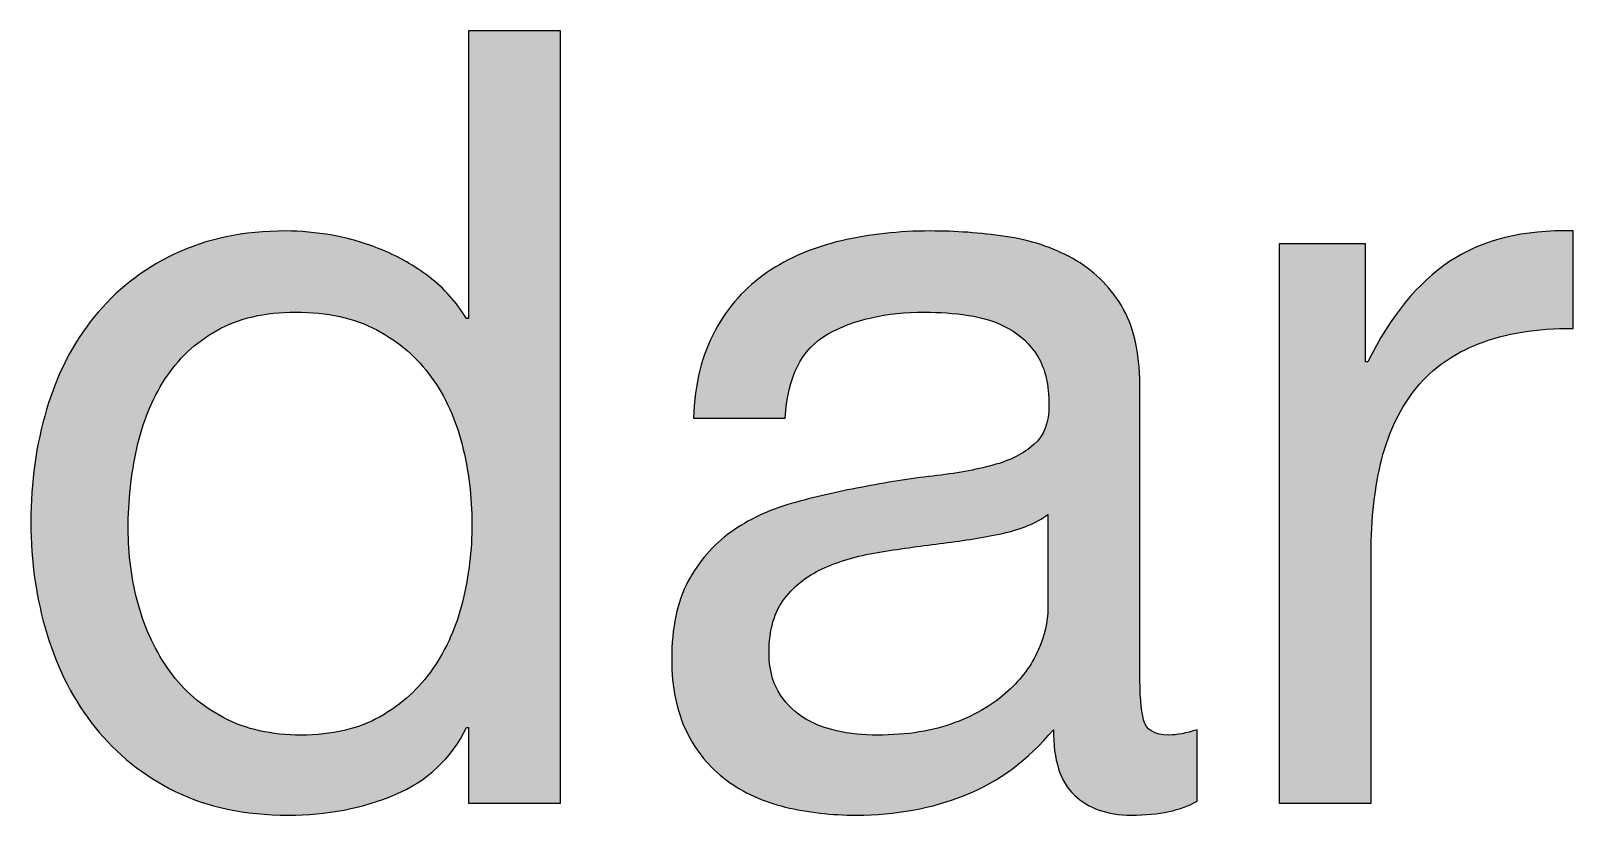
# Paper-space layout 'A0mask' of a CAD drawing. Extents: x 0 to 1153, y 0 to 810.
# Drawn here: x 987.41 to 993.29, y 64.5 to 67.48 of the extents above; entities that cross this region are included whole.
import ezdxf
from ezdxf.enums import TextEntityAlignment as Align

# ---------------------------------------------------------------- set-up
doc = ezdxf.new("R2010")
doc.units = 0
doc.layers.get('0').update_dxf_attribs({"linetype": 'CONTINUOUS'})
doc.layers.get('Defpoints').update_dxf_attribs({"linetype": 'CONTINUOUS'})
doc.layers.add('JPP_Mask', color=7, linetype='CONTINUOUS')
doc.styles.add('JPP', font='arial.ttf')

# ---------------------------------------------------------------- blocks, each defined once
blk = doc.blocks.new('A0mask')
at = {"true_color": 0x004a91}
h = blk.add_hatch(color=154, dxfattribs=at)
edge = h.paths.add_edge_path()
edge.add_spline(control_points=[(989.4279, 66.2864), (989.4279, 66.7389), (989.4279, 67.1554), (989.4279, 67.3565)], knot_values=[19.124987, 19.124987, 19.124987, 19.124987, 19.437481, 19.437481, 19.437481, 19.437481], degree=3, periodic=0)
edge.add_spline(control_points=[(989.4279, 67.3565), (989.4279, 67.3816), (989.4279, 67.4034), (989.4279, 67.4214)], knot_values=[19.085926, 19.085926, 19.085926, 19.085926, 19.124987, 19.124987, 19.124987, 19.124987], degree=3, periodic=0)
edge.add_spline(control_points=[(989.4279, 67.4214), (989.4279, 67.4395), (989.4279, 67.4538), (989.4279, 67.4641)], knot_values=[19.046864, 19.046864, 19.046864, 19.046864, 19.085926, 19.085926, 19.085926, 19.085926], degree=3, periodic=0)
edge.add_spline(control_points=[(989.4279, 67.4828), (989.4279, 67.4828), (989.4279, 67.4828), (989.4279, 67.4828), (989.4279, 67.4828), (989.4279, 67.4828), (989.4279, 67.4828)], knot_values=[18.999258, 18.999258, 18.999258, 18.999258, 18.999583, 18.999583, 18.999583, 19.000326, 19.000326, 19.000326, 19.000326], degree=3, periodic=0)
edge.add_spline(control_points=[(989.4269, 67.4828), (989.4252, 67.4828), (989.4216, 67.4828), (989.4162, 67.4828)], knot_values=[18.890617, 18.890617, 18.890617, 18.890617, 18.968741, 18.968741, 18.968741, 18.968741], degree=3, periodic=0)
edge.add_spline(control_points=[(989.4162, 67.4828), (989.4109, 67.4828), (989.4039, 67.4828), (989.3956, 67.4828)], knot_values=[18.812494, 18.812494, 18.812494, 18.812494, 18.890617, 18.890617, 18.890617, 18.890617], degree=3, periodic=0)
edge.add_spline(control_points=[(989.3956, 67.4828), (989.3789, 67.4828), (989.3569, 67.4828), (989.3322, 67.4828)], knot_values=[18.656247, 18.656247, 18.656247, 18.656247, 18.812494, 18.812494, 18.812494, 18.812494], degree=3, periodic=0)
edge.add_spline(control_points=[(989.3322, 67.4828), (989.3075, 67.4828), (989.2801, 67.4828), (989.2528, 67.4828)], knot_values=[18.5, 18.5, 18.5, 18.5, 18.656247, 18.656247, 18.656247, 18.656247], degree=3, periodic=0)
edge.add_spline(control_points=[(989.2528, 67.4828), (989.2254, 67.4828), (989.198, 67.4828), (989.1733, 67.4828)], knot_values=[18.343753, 18.343753, 18.343753, 18.343753, 18.5, 18.5, 18.5, 18.5], degree=3, periodic=0)
edge.add_spline(control_points=[(989.1733, 67.4828), (989.1486, 67.4828), (989.1266, 67.4828), (989.1099, 67.4828)], knot_values=[18.187506, 18.187506, 18.187506, 18.187506, 18.343753, 18.343753, 18.343753, 18.343753], degree=3, periodic=0)
edge.add_spline(control_points=[(989.1099, 67.4828), (989.1016, 67.4828), (989.0946, 67.4828), (989.0893, 67.4828)], knot_values=[18.109383, 18.109383, 18.109383, 18.109383, 18.187506, 18.187506, 18.187506, 18.187506], degree=3, periodic=0)
edge.add_spline(control_points=[(989.0893, 67.4828), (989.0839, 67.4828), (989.0803, 67.4828), (989.0786, 67.4828)], knot_values=[18.031259, 18.031259, 18.031259, 18.031259, 18.109383, 18.109383, 18.109383, 18.109383], degree=3, periodic=0)
edge.add_spline(control_points=[(989.0776, 67.4828), (989.0776, 67.4828), (989.0776, 67.4828), (989.0776, 67.4828), (989.0776, 67.4828), (989.0776, 67.4828), (989.0776, 67.4828)], knot_values=[17.999522, 17.999522, 17.999522, 17.999522, 18.000874, 18.000874, 18.000874, 18.001353, 18.001353, 18.001353, 18.001353], degree=3, periodic=0)
edge.add_spline(control_points=[(989.0776, 67.4758), (989.0776, 67.472), (989.0776, 67.4667), (989.0776, 67.46)], knot_values=[17.914074, 17.914074, 17.914074, 17.914074, 17.953136, 17.953136, 17.953136, 17.953136], degree=3, periodic=0)
edge.add_spline(control_points=[(989.0776, 67.46), (989.0776, 67.4532), (989.0776, 67.4451), (989.0776, 67.4358)], knot_values=[17.875012, 17.875012, 17.875012, 17.875012, 17.914074, 17.914074, 17.914074, 17.914074], degree=3, periodic=0)
edge.add_spline(control_points=[(989.0776, 67.4358), (989.0776, 67.3609), (989.0776, 67.2057), (989.0776, 67.0372)], knot_values=[17.562519, 17.562519, 17.562519, 17.562519, 17.875012, 17.875012, 17.875012, 17.875012], degree=3, periodic=0)
edge.add_spline(control_points=[(989.0776, 67.0372), (989.0776, 66.8686), (989.0776, 66.6867), (989.0776, 66.5583)], knot_values=[17.250025, 17.250025, 17.250025, 17.250025, 17.562519, 17.562519, 17.562519, 17.562519], degree=3, periodic=0)
edge.add_spline(control_points=[(989.0776, 66.5583), (989.0776, 66.5262), (989.0776, 66.4974), (989.0776, 66.473)], knot_values=[17.171902, 17.171902, 17.171902, 17.171902, 17.250025, 17.250025, 17.250025, 17.250025], degree=3, periodic=0)
edge.add_spline(control_points=[(989.0776, 66.473), (989.0776, 66.4487), (989.0776, 66.4287), (989.0776, 66.4141)], knot_values=[17.093778, 17.093778, 17.093778, 17.093778, 17.171902, 17.171902, 17.171902, 17.171902], degree=3, periodic=0)
edge.add_spline(control_points=[(989.0776, 66.4141), (989.0776, 66.4068), (989.0776, 66.4009), (989.0776, 66.3965)], knot_values=[17.054716, 17.054716, 17.054716, 17.054716, 17.093778, 17.093778, 17.093778, 17.093778], degree=3, periodic=0)
edge.add_spline(control_points=[(989.0776, 66.3965), (989.0776, 66.3921), (989.0776, 66.3891), (989.0776, 66.3878)], knot_values=[17.015655, 17.015655, 17.015655, 17.015655, 17.054716, 17.054716, 17.054716, 17.054716], degree=3, periodic=0)
edge.add_spline(control_points=[(989.0776, 66.3878), (989.0776, 66.3876), (989.0776, 66.3875), (989.0776, 66.3874)], knot_values=[17.010772, 17.010772, 17.010772, 17.010772, 17.015655, 17.015655, 17.015655, 17.015655], degree=3, periodic=0)
edge.add_spline(control_points=[(989.0776, 66.3874), (989.0776, 66.3873), (989.0776, 66.3872), (989.0776, 66.3871)], knot_values=[17.005889, 17.005889, 17.005889, 17.005889, 17.010772, 17.010772, 17.010772, 17.010772], degree=3, periodic=0)
edge.add_spline(control_points=[(989.0776, 66.3871), (989.0776, 66.3871), (989.0776, 66.3871), (989.0776, 66.3871)], knot_values=[17.003448, 17.003448, 17.003448, 17.003448, 17.005889, 17.005889, 17.005889, 17.005889], degree=3, periodic=0)
edge.add_spline(control_points=[(989.0776, 66.3871), (989.0776, 66.387), (989.0776, 66.387), (989.0776, 66.387)], knot_values=[17.001007, 17.001007, 17.001007, 17.001007, 17.003448, 17.003448, 17.003448, 17.003448], degree=3, periodic=0)
edge.add_spline(control_points=[(989.0776, 66.387), (989.0776, 66.387), (989.0776, 66.387), (989.0776, 66.387)], knot_values=[17.000701, 17.000701, 17.000701, 17.000701, 17.001007, 17.001007, 17.001007, 17.001007], degree=3, periodic=0)
edge.add_spline(control_points=[(989.0776, 66.387), (989.0776, 66.387), (989.0776, 66.387), (989.0776, 66.387), (989.0776, 66.387), (989.0776, 66.387), (989.0776, 66.387)], knot_values=[16.996124, 16.996124, 16.996124, 16.996124, 16.996825, 16.996825, 16.996825, 17.000701, 17.000701, 17.000701, 17.000701], degree=3, periodic=0)
edge.add_spline(control_points=[(989.0714, 66.387), (989.0704, 66.387), (989.0696, 66.387), (989.0696, 66.387), (989.0312, 66.4502), (988.9839, 66.503), (988.9276, 66.5456), (988.8712, 66.5882), (988.8116, 66.6225), (988.7482, 66.6485)], knot_values=[14, 14, 14, 14, 14.312544, 14.312544, 14.312544, 15.312544, 15.312544, 15.312544, 16.312544, 16.312544, 16.312544, 16.312544], degree=3, periodic=0)
edge.add_spline(control_points=[(988.7482, 66.6485), (988.6852, 66.6746), (988.6218, 66.6933), (988.5588, 66.7042)], knot_values=[13, 13, 13, 13, 14, 14, 14, 14], degree=3, periodic=0)
edge.add_spline(control_points=[(988.5588, 66.7042), (988.4954, 66.7151), (988.4362, 66.7207), (988.3813, 66.7207)], knot_values=[12, 12, 12, 12, 13, 13, 13, 13], degree=3, periodic=0)
edge.add_spline(control_points=[(988.3813, 66.7207), (988.2194, 66.7207), (988.0774, 66.6911), (987.9553, 66.6322)], knot_values=[11, 11, 11, 11, 12, 12, 12, 12], degree=3, periodic=0)
edge.add_spline(control_points=[(987.9553, 66.6322), (987.8327, 66.573), (987.7314, 66.4933), (987.6504, 66.3932)], knot_values=[10, 10, 10, 10, 11, 11, 11, 11], degree=3, periodic=0)
edge.add_spline(control_points=[(987.6504, 66.3932), (987.569, 66.2928), (987.5089, 66.1754), (987.4691, 66.041)], knot_values=[9, 9, 9, 9, 10, 10, 10, 10], degree=3, periodic=0)
edge.add_spline(control_points=[(987.4691, 66.041), (987.4289, 65.9063), (987.409, 65.7634), (987.409, 65.6124), (987.409, 65.4614), (987.4299, 65.3184), (987.471, 65.184)], knot_values=[7, 7, 7, 7, 8, 8, 8, 9, 9, 9, 9], degree=3, periodic=0)
edge.add_spline(control_points=[(987.471, 65.184), (987.5122, 65.0493), (987.5733, 64.9312), (987.6542, 64.8297)], knot_values=[6, 6, 6, 6, 7, 7, 7, 7], degree=3, periodic=0)
edge.add_spline(control_points=[(987.6542, 64.8297), (987.7352, 64.7279), (987.8369, 64.6469), (987.9591, 64.5864)], knot_values=[5, 5, 5, 5, 6, 6, 6, 6], degree=3, periodic=0)
edge.add_spline(control_points=[(987.9591, 64.5864), (988.0812, 64.526), (988.2251, 64.4959), (988.3898, 64.4959)], knot_values=[4, 4, 4, 4, 5, 5, 5, 5], degree=3, periodic=0)
edge.add_spline(control_points=[(988.3898, 64.4959), (988.538, 64.4959), (988.6738, 64.522), (988.7979, 64.5741)], knot_values=[3, 3, 3, 3, 4, 4, 4, 4], degree=3, periodic=0)
edge.add_spline(control_points=[(988.7979, 64.5741), (988.9214, 64.6264), (989.0118, 64.7113), (989.0696, 64.8297)], knot_values=[2, 2, 2, 2, 3, 3, 3, 3], degree=3, periodic=0)
edge.add_spline(control_points=[(989.0696, 64.8297), (989.0696, 64.8297), (989.0776, 64.8297), (989.0776, 64.8297)], knot_values=[1.00001, 1.00001, 1.00001, 1.00001, 2, 2, 2, 2], degree=3, periodic=0)
edge.add_spline(control_points=[(989.0776, 64.8297), (989.0776, 64.8297), (989.0776, 64.7575), (989.0776, 64.6854)], knot_values=[0.5, 0.5, 0.5, 0.5, 1, 1, 1, 1], degree=3, periodic=0)
edge.add_spline(control_points=[(989.0776, 64.6854), (989.0776, 64.6133), (989.0776, 64.5412), (989.0776, 64.5412), (989.0776, 64.5412), (989.1118, 64.5412), (989.1589, 64.5412)], knot_values=[20.687456, 20.687456, 20.687456, 20.687456, 21.187456, 21.187456, 21.187456, 21.5, 21.5, 21.5, 21.5], degree=3, periodic=0)
edge.add_spline(control_points=[(989.1589, 64.5412), (989.2059, 64.5412), (989.2658, 64.5412), (989.3171, 64.5412)], knot_values=[20.374962, 20.374962, 20.374962, 20.374962, 20.687456, 20.687456, 20.687456, 20.687456], degree=3, periodic=0)
edge.add_spline(control_points=[(989.3171, 64.5412), (989.3427, 64.5412), (989.3663, 64.5412), (989.385, 64.5412)], knot_values=[20.218716, 20.218716, 20.218716, 20.218716, 20.374962, 20.374962, 20.374962, 20.374962], degree=3, periodic=0)
edge.add_spline(control_points=[(989.385, 64.5412), (989.4037, 64.5412), (989.4176, 64.5412), (989.424, 64.5412)], knot_values=[20.062469, 20.062469, 20.062469, 20.062469, 20.218716, 20.218716, 20.218716, 20.218716], degree=3, periodic=0)
edge.add_spline(control_points=[(989.4279, 64.5412), (989.4279, 64.5412), (989.4279, 64.5412), (989.4279, 64.5412), (989.4279, 64.5412), (989.4279, 64.5412), (989.4279, 64.5412)], knot_values=[19.999756, 19.999756, 19.999756, 19.999756, 20.000581, 20.000581, 20.000581, 20.000824, 20.000824, 20.000824, 20.000824], degree=3, periodic=0)
edge.add_spline(control_points=[(989.4279, 64.5433), (989.4279, 64.5468), (989.4279, 64.5547), (989.4279, 64.5666)], knot_values=[19.945284, 19.945284, 19.945284, 19.945284, 19.984345, 19.984345, 19.984345, 19.984345], degree=3, periodic=0)
edge.add_spline(control_points=[(989.4279, 64.5666), (989.4279, 64.5785), (989.4279, 64.5944), (989.4279, 64.6139)], knot_values=[19.906222, 19.906222, 19.906222, 19.906222, 19.945284, 19.945284, 19.945284, 19.945284], degree=3, periodic=0)
edge.add_spline(control_points=[(989.4279, 64.6139), (989.4279, 64.653), (989.4279, 64.7066), (989.4279, 64.772)], knot_values=[19.828098, 19.828098, 19.828098, 19.828098, 19.906222, 19.906222, 19.906222, 19.906222], degree=3, periodic=0)
edge.add_spline(control_points=[(989.4279, 64.772), (989.4279, 64.8375), (989.4279, 64.9147), (989.4279, 65.0009)], knot_values=[19.749975, 19.749975, 19.749975, 19.749975, 19.828098, 19.828098, 19.828098, 19.828098], degree=3, periodic=0)
edge.add_spline(control_points=[(989.4279, 65.0009), (989.4279, 65.3456), (989.4279, 65.834), (989.4279, 66.2864)], knot_values=[19.437481, 19.437481, 19.437481, 19.437481, 19.749975, 19.749975, 19.749975, 19.749975], degree=3, periodic=0)
edge = h.paths.add_edge_path(flags=16)
edge.add_spline(control_points=[(988.9356, 66.1645), (988.9891, 66.0902), (989.0284, 66.0045), (989.053, 65.907), (989.0776, 65.8095), (989.0904, 65.7085), (989.0904, 65.6041)], knot_values=[7, 7, 7, 7, 8, 8, 8, 9, 9, 9, 9], degree=3, periodic=0)
edge.add_spline(control_points=[(989.0904, 65.6041), (989.0904, 65.5051), (989.0786, 65.4076), (989.0554, 65.3115)], knot_values=[6, 6, 6, 6, 7, 7, 7, 7], degree=3, periodic=0)
edge.add_spline(control_points=[(989.0554, 65.3115), (989.0317, 65.2155), (988.9938, 65.1295), (988.9418, 65.054), (988.8897, 64.9785), (988.8225, 64.9175), (988.7401, 64.8708)], knot_values=[4, 4, 4, 4, 5, 5, 5, 6, 6, 6, 6], degree=3, periodic=0)
edge.add_spline(control_points=[(988.7401, 64.8708), (988.6577, 64.824), (988.5574, 64.8008), (988.4391, 64.8008)], knot_values=[3, 3, 3, 3, 4, 4, 4, 4], degree=3, periodic=0)
edge.add_spline(control_points=[(988.4391, 64.8008), (988.3264, 64.8008), (988.2284, 64.8226), (988.1446, 64.8666), (988.0608, 64.9106), (987.9922, 64.9695), (987.9387, 65.0439)], knot_values=[1, 1, 1, 1, 2, 2, 2, 3, 3, 3, 3], degree=3, periodic=0)
edge.add_spline(control_points=[(987.9387, 65.0439), (987.8852, 65.1179), (987.845, 65.2024), (987.819, 65.2971)], knot_values=[0, 0, 0, 0, 1, 1, 1, 1], degree=3, periodic=0)
edge.add_spline(control_points=[(987.819, 65.2971), (987.7929, 65.392), (987.7801, 65.4888), (987.7801, 65.5877)], knot_values=[15, 15, 15, 15, 16, 16, 16, 16], degree=3, periodic=0)
edge.add_spline(control_points=[(987.7801, 65.5877), (987.7801, 65.6921), (987.791, 65.7937), (987.8128, 65.8926)], knot_values=[14, 14, 14, 14, 15, 15, 15, 15], degree=3, periodic=0)
edge.add_spline(control_points=[(987.8128, 65.8926), (987.8351, 65.9915), (987.8706, 66.0793), (987.9203, 66.1563)], knot_values=[13, 13, 13, 13, 14, 14, 14, 14], degree=3, periodic=0)
edge.add_spline(control_points=[(987.9203, 66.1563), (987.9695, 66.2332), (988.0353, 66.2949), (988.1176, 66.3416)], knot_values=[12, 12, 12, 12, 13, 13, 13, 13], degree=3, periodic=0)
edge.add_spline(control_points=[(988.1176, 66.3416), (988.2005, 66.3882), (988.3004, 66.4116), (988.4187, 66.4116)], knot_values=[11, 11, 11, 11, 12, 12, 12, 12], degree=3, periodic=0)
edge.add_spline(control_points=[(988.4187, 66.4116), (988.5394, 66.4116), (988.6426, 66.3889), (988.7278, 66.3437)], knot_values=[10, 10, 10, 10, 11, 11, 11, 11], degree=3, periodic=0)
edge.add_spline(control_points=[(988.7278, 66.3437), (988.8125, 66.2985), (988.8821, 66.2386), (988.9356, 66.1645)], knot_values=[9, 9, 9, 9, 10, 10, 10, 10], degree=3, periodic=0)
h = blk.add_hatch(color=154, dxfattribs=at)
edge = h.paths.add_edge_path()
edge.add_spline(control_points=[(991.6361, 65.0396), (991.6361, 65.0396), (991.6361, 66.1357), (991.6361, 66.1357), (991.6361, 66.2592), (991.6129, 66.3596), (991.5661, 66.4365)], knot_values=[30, 30, 30, 30, 31, 31, 31, 32, 32, 32, 32], degree=3, periodic=0)
edge.add_spline(control_points=[(991.5661, 66.4365), (991.5192, 66.5132), (991.4577, 66.573), (991.381, 66.6156)], knot_values=[29, 29, 29, 29, 30, 30, 30, 30], degree=3, periodic=0)
edge.add_spline(control_points=[(991.381, 66.6156), (991.3038, 66.6582), (991.2181, 66.6864), (991.1235, 66.7001)], knot_values=[28, 28, 28, 28, 29, 29, 29, 29], degree=3, periodic=0)
edge.add_spline(control_points=[(991.1235, 66.7001), (991.0283, 66.7139), (990.9332, 66.7207), (990.8371, 66.7207)], knot_values=[27, 27, 27, 27, 28, 28, 28, 28], degree=3, periodic=0)
edge.add_spline(control_points=[(990.8371, 66.7207), (990.7188, 66.7207), (990.6061, 66.7084), (990.4991, 66.6836)], knot_values=[26, 26, 26, 26, 27, 27, 27, 27], degree=3, periodic=0)
edge.add_spline(control_points=[(990.4991, 66.6836), (990.3921, 66.659), (990.297, 66.6182), (990.2146, 66.5622)], knot_values=[25, 25, 25, 25, 26, 26, 26, 26], degree=3, periodic=0)
edge.add_spline(control_points=[(990.2146, 66.5622), (990.1323, 66.5058), (990.0665, 66.4322), (990.0172, 66.3416)], knot_values=[24, 24, 24, 24, 25, 25, 25, 25], degree=3, periodic=0)
edge.add_spline(control_points=[(990.0172, 66.3416), (989.9675, 66.2509), (989.9401, 66.1397), (989.9344, 66.0079)], knot_values=[23, 23, 23, 23, 24, 24, 24, 24], degree=3, periodic=0)
edge.add_spline(control_points=[(989.9344, 66.0079), (989.9344, 66.0079), (990.2847, 66.0079), (990.2847, 66.0079), (990.2932, 66.1645), (990.3467, 66.2708), (990.4456, 66.3271), (990.5446, 66.3835), (990.6681, 66.4116), (990.8163, 66.4116)], knot_values=[20, 20, 20, 20, 21, 21, 21, 22, 22, 22, 23, 23, 23, 23], degree=3, periodic=0)
edge.add_spline(control_points=[(990.8163, 66.4116), (990.8712, 66.4116), (990.927, 66.4076), (990.9834, 66.3993)], knot_values=[19, 19, 19, 19, 20, 20, 20, 20], degree=3, periodic=0)
edge.add_spline(control_points=[(990.9834, 66.3993), (991.0392, 66.391), (991.0903, 66.3747), (991.1358, 66.3499)], knot_values=[18, 18, 18, 18, 19, 19, 19, 19], degree=3, periodic=0)
edge.add_spline(control_points=[(991.1358, 66.3499), (991.1807, 66.3252), (991.2181, 66.2895), (991.247, 66.2429)], knot_values=[17, 17, 17, 17, 18, 18, 18, 18], degree=3, periodic=0)
edge.add_spline(control_points=[(991.247, 66.2429), (991.2759, 66.196), (991.2901, 66.1342), (991.2901, 66.0573)], knot_values=[16, 16, 16, 16, 17, 17, 17, 17], degree=3, periodic=0)
edge.add_spline(control_points=[(991.2901, 66.0573), (991.2901, 65.9915), (991.2707, 65.9413), (991.2323, 65.907), (991.194, 65.8727), (991.1419, 65.8464), (991.0757, 65.8287)], knot_values=[14, 14, 14, 14, 15, 15, 15, 16, 16, 16, 16], degree=3, periodic=0)
edge.add_spline(control_points=[(991.0757, 65.8287), (991.0099, 65.8107), (990.9337, 65.797), (990.847, 65.7875)], knot_values=[13, 13, 13, 13, 14, 14, 14, 14], degree=3, periodic=0)
edge.add_spline(control_points=[(990.847, 65.7875), (990.7609, 65.7778), (990.6695, 65.7634), (990.5734, 65.7442)], knot_values=[12, 12, 12, 12, 13, 13, 13, 13], degree=3, periodic=0)
edge.add_spline(control_points=[(990.5734, 65.7442), (990.4825, 65.7279), (990.394, 65.707), (990.3074, 65.6824), (990.2208, 65.6578), (990.1441, 65.6214), (990.0769, 65.5733)], knot_values=[10, 10, 10, 10, 11, 11, 11, 12, 12, 12, 12], degree=3, periodic=0)
edge.add_spline(control_points=[(990.0769, 65.5733), (990.0092, 65.5253), (989.9552, 65.4625), (989.914, 65.3859)], knot_values=[9, 9, 9, 9, 10, 10, 10, 10], degree=3, periodic=0)
edge.add_spline(control_points=[(989.914, 65.3859), (989.8729, 65.3089), (989.852, 65.21), (989.852, 65.0891)], knot_values=[8, 8, 8, 8, 9, 9, 9, 9], degree=3, periodic=0)
edge.add_spline(control_points=[(989.852, 65.0891), (989.852, 64.9821), (989.871, 64.8907), (989.9079, 64.8152)], knot_values=[7, 7, 7, 7, 8, 8, 8, 8], degree=3, periodic=0)
edge.add_spline(control_points=[(989.9079, 64.8152), (989.9448, 64.7395), (989.9955, 64.6777), (990.0603, 64.6297)], knot_values=[6, 6, 6, 6, 7, 7, 7, 7], degree=3, periodic=0)
edge.add_spline(control_points=[(990.0603, 64.6297), (990.1247, 64.5816), (990.1995, 64.5473), (990.2847, 64.5267), (990.3699, 64.5061), (990.4608, 64.4959), (990.5569, 64.4959)], knot_values=[4, 4, 4, 4, 5, 5, 5, 6, 6, 6, 6], degree=3, periodic=0)
edge.add_spline(control_points=[(990.5569, 64.4959), (990.705, 64.4959), (990.8432, 64.5213), (990.9706, 64.5722)], knot_values=[3, 3, 3, 3, 4, 4, 4, 4], degree=3, periodic=0)
edge.add_spline(control_points=[(990.9706, 64.5722), (991.0984, 64.6228), (991.2106, 64.7059), (991.3067, 64.8214)], knot_values=[2, 2, 2, 2, 3, 3, 3, 3], degree=3, periodic=0)
edge.add_spline(control_points=[(991.3067, 64.8214), (991.3067, 64.7059), (991.3332, 64.6228), (991.3871, 64.5722)], knot_values=[1, 1, 1, 1, 2, 2, 2, 2], degree=3, periodic=0)
edge.add_spline(control_points=[(991.3871, 64.5722), (991.4406, 64.5213), (991.5126, 64.4959), (991.6035, 64.4959)], knot_values=[0, 0, 0, 0, 1, 1, 1, 1], degree=3, periodic=0)
edge.add_spline(control_points=[(991.6035, 64.4959), (991.7104, 64.4959), (991.7942, 64.5137), (991.8543, 64.5494)], knot_values=[36, 36, 36, 36, 37, 37, 37, 37], degree=3, periodic=0)
edge.add_spline(control_points=[(991.8543, 64.5494), (991.8543, 64.5494), (991.8543, 64.8214), (991.8543, 64.8214), (991.8132, 64.8077), (991.7777, 64.8008), (991.7474, 64.8008)], knot_values=[34, 34, 34, 34, 35, 35, 35, 36, 36, 36, 36], degree=3, periodic=0)
edge.add_spline(control_points=[(991.7474, 64.8008), (991.6924, 64.8008), (991.6603, 64.82), (991.6508, 64.8583)], knot_values=[33, 33, 33, 33, 34, 34, 34, 34], degree=3, periodic=0)
edge.add_spline(control_points=[(991.6508, 64.8583), (991.6409, 64.8969), (991.6361, 64.9572), (991.6361, 65.0396)], knot_values=[32, 32, 32, 32, 33, 33, 33, 33], degree=3, periodic=0)
edge = h.paths.add_edge_path(flags=16)
edge.add_spline(control_points=[(991.2858, 65.6412), (991.2858, 65.6412), (991.2858, 65.2827), (991.2858, 65.2827), (991.2858, 65.2334), (991.2735, 65.1804), (991.2489, 65.1241), (991.2243, 65.0678), (991.1855, 65.0157), (991.1334, 64.9676), (991.0813, 64.9196), (991.0141, 64.8796), (990.9318, 64.8481)], knot_values=[10, 10, 10, 10, 11, 11, 11, 12, 12, 12, 13, 13, 13, 14, 14, 14, 14], degree=3, periodic=0)
edge.add_spline(control_points=[(990.9318, 64.8481), (990.8494, 64.8164), (990.7505, 64.8008), (990.635, 64.8008)], knot_values=[9, 9, 9, 9, 10, 10, 10, 10], degree=3, periodic=0)
edge.add_spline(control_points=[(990.635, 64.8008), (990.5829, 64.8008), (990.5313, 64.8062), (990.4807, 64.8171)], knot_values=[8, 8, 8, 8, 9, 9, 9, 9], degree=3, periodic=0)
edge.add_spline(control_points=[(990.4807, 64.8171), (990.4295, 64.8282), (990.386, 64.846), (990.3486, 64.8708)], knot_values=[7, 7, 7, 7, 8, 8, 8, 8], degree=3, periodic=0)
edge.add_spline(control_points=[(990.3486, 64.8708), (990.3117, 64.8955), (990.2814, 64.9276), (990.2582, 64.9676)], knot_values=[6, 6, 6, 6, 7, 7, 7, 7], degree=3, periodic=0)
edge.add_spline(control_points=[(990.2582, 64.9676), (990.2345, 65.0074), (990.2231, 65.0562), (990.2231, 65.1139)], knot_values=[5, 5, 5, 5, 6, 6, 6, 6], degree=3, periodic=0)
edge.add_spline(control_points=[(990.2231, 65.1139), (990.2231, 65.2017), (990.243, 65.2711), (990.2828, 65.322)], knot_values=[4, 4, 4, 4, 5, 5, 5, 5], degree=3, periodic=0)
edge.add_spline(control_points=[(990.2828, 65.322), (990.3225, 65.3726), (990.3741, 65.4119), (990.4371, 65.4393)], knot_values=[3, 3, 3, 3, 4, 4, 4, 4], degree=3, periodic=0)
edge.add_spline(control_points=[(990.4371, 65.4393), (990.5005, 65.4668), (990.572, 65.4867), (990.6515, 65.499)], knot_values=[2, 2, 2, 2, 3, 3, 3, 3], degree=3, periodic=0)
edge.add_spline(control_points=[(990.6515, 65.499), (990.7311, 65.5115), (990.8101, 65.5224), (990.8882, 65.5321)], knot_values=[1, 1, 1, 1, 2, 2, 2, 2], degree=3, periodic=0)
edge.add_spline(control_points=[(990.8882, 65.5321), (990.9668, 65.5416), (991.0416, 65.5539), (991.1131, 65.5691)], knot_values=[0, 0, 0, 0, 1, 1, 1, 1], degree=3, periodic=0)
edge.add_spline(control_points=[(991.1131, 65.5691), (991.1845, 65.5842), (991.2418, 65.6083), (991.2858, 65.6412)], knot_values=[14, 14, 14, 14, 15, 15, 15, 15], degree=3, periodic=0)
h = blk.add_hatch(color=154, dxfattribs=at)
edge = h.paths.add_edge_path()
edge.add_spline(control_points=[(992.5592, 65.8533), (992.5866, 65.9591), (992.6306, 66.049), (992.6908, 66.1234)], knot_values=[7, 7, 7, 7, 8, 8, 8, 8], degree=3, periodic=0)
edge.add_spline(control_points=[(992.6908, 66.1234), (992.7514, 66.1974), (992.8309, 66.2538), (992.9298, 66.2921)], knot_values=[6, 6, 6, 6, 7, 7, 7, 7], degree=3, periodic=0)
edge.add_spline(control_points=[(992.9298, 66.2921), (993.0287, 66.3307), (993.148, 66.3499), (993.2881, 66.3499)], knot_values=[5, 5, 5, 5, 6, 6, 6, 6], degree=3, periodic=0)
edge.add_spline(control_points=[(993.2881, 66.3499), (993.2881, 66.3499), (993.2881, 66.7207), (993.2881, 66.7207), (993.0988, 66.7262), (992.9421, 66.6878), (992.8186, 66.6052)], knot_values=[3, 3, 3, 3, 4, 4, 4, 5, 5, 5, 5], degree=3, periodic=0)
edge.add_spline(control_points=[(992.8186, 66.6052), (992.695, 66.5229), (992.5904, 66.3953), (992.5057, 66.222)], knot_values=[2, 2, 2, 2, 3, 3, 3, 3], degree=3, periodic=0)
edge.add_spline(control_points=[(992.5057, 66.222), (992.5057, 66.222), (992.4972, 66.222), (992.4972, 66.222)], knot_values=[1.00001, 1.00001, 1.00001, 1.00001, 2, 2, 2, 2], degree=3, periodic=0)
edge.add_spline(control_points=[(992.4972, 66.222), (992.4972, 66.222), (992.4972, 66.3344), (992.4972, 66.4467)], knot_values=[0.5, 0.5, 0.5, 0.5, 1, 1, 1, 1], degree=3, periodic=0)
edge.add_spline(control_points=[(992.4972, 66.4467), (992.4972, 66.559), (992.4972, 66.6713), (992.4972, 66.6713), (992.4972, 66.6713), (992.4766, 66.6713), (992.4457, 66.6713)], knot_values=[12.749965, 12.749965, 12.749965, 12.749965, 13.249965, 13.249965, 13.249965, 13.5, 13.5, 13.5, 13.5], degree=3, periodic=0)
edge.add_spline(control_points=[(992.4457, 66.6713), (992.4148, 66.6713), (992.3736, 66.6713), (992.3324, 66.6713)], knot_values=[12.49997, 12.49997, 12.49997, 12.49997, 12.749965, 12.749965, 12.749965, 12.749965], degree=3, periodic=0)
edge.add_spline(control_points=[(992.3324, 66.6713), (992.3118, 66.6713), (992.2912, 66.6713), (992.2719, 66.6713)], knot_values=[12.374973, 12.374973, 12.374973, 12.374973, 12.49997, 12.49997, 12.49997, 12.49997], degree=3, periodic=0)
edge.add_spline(control_points=[(992.2719, 66.6713), (992.2526, 66.6713), (992.2346, 66.6713), (992.2192, 66.6713)], knot_values=[12.249975, 12.249975, 12.249975, 12.249975, 12.374973, 12.374973, 12.374973, 12.374973], degree=3, periodic=0)
edge.add_spline(control_points=[(992.2192, 66.6713), (992.2114, 66.6713), (992.2044, 66.6713), (992.1981, 66.6713)], knot_values=[12.187476, 12.187476, 12.187476, 12.187476, 12.249975, 12.249975, 12.249975, 12.249975], degree=3, periodic=0)
edge.add_spline(control_points=[(992.1981, 66.6713), (992.1918, 66.6713), (992.1864, 66.6713), (992.1819, 66.6713)], knot_values=[12.124977, 12.124977, 12.124977, 12.124977, 12.187476, 12.187476, 12.187476, 12.187476], degree=3, periodic=0)
edge.add_spline(control_points=[(992.1819, 66.6713), (992.1796, 66.6713), (992.1776, 66.6713), (992.1758, 66.6713)], knot_values=[12.093728, 12.093728, 12.093728, 12.093728, 12.124977, 12.124977, 12.124977, 12.124977], degree=3, periodic=0)
edge.add_spline(control_points=[(992.1677, 66.6713), (992.1677, 66.6713), (992.1677, 66.6713), (992.1677, 66.6713), (992.1677, 66.6713), (992.1677, 66.6713), (992.1677, 66.6713)], knot_values=[11.99998, 11.99998, 11.99998, 11.99998, 12.001425, 12.001425, 12.001425, 12.001445, 12.001445, 12.001445, 12.001445], degree=3, periodic=0)
edge.add_spline(control_points=[(992.1677, 66.6713), (992.1677, 66.6712), (992.1677, 66.1387), (992.1677, 65.6062)], knot_values=[11.49999, 11.49999, 11.49999, 11.49999, 11.99998, 11.99998, 11.99998, 11.99998], degree=3, periodic=0)
edge.add_spline(control_points=[(992.1677, 65.6062), (992.1677, 65.0737), (992.1677, 64.5412), (992.1677, 64.5412), (992.1677, 64.5412), (992.1677, 64.5412), (992.1677, 64.5412)], knot_values=[10.999023, 10.999023, 10.999023, 10.999023, 11.499013, 11.499013, 11.499013, 11.49999, 11.49999, 11.49999, 11.49999], degree=3, periodic=0)
edge.add_spline(control_points=[(992.1764, 64.5412), (992.1782, 64.5412), (992.1804, 64.5412), (992.1828, 64.5412)], knot_values=[10.875003, 10.875003, 10.875003, 10.875003, 10.906252, 10.906252, 10.906252, 10.906252], degree=3, periodic=0)
edge.add_spline(control_points=[(992.1828, 64.5412), (992.1875, 64.5412), (992.1934, 64.5412), (992.2, 64.5412)], knot_values=[10.812504, 10.812504, 10.812504, 10.812504, 10.875003, 10.875003, 10.875003, 10.875003], degree=3, periodic=0)
edge.add_spline(control_points=[(992.2, 64.5412), (992.2067, 64.5412), (992.2142, 64.5412), (992.2224, 64.5412)], knot_values=[10.750005, 10.750005, 10.750005, 10.750005, 10.812504, 10.812504, 10.812504, 10.812504], degree=3, periodic=0)
edge.add_spline(control_points=[(992.2224, 64.5412), (992.2389, 64.5412), (992.258, 64.5412), (992.2785, 64.5412)], knot_values=[10.625008, 10.625008, 10.625008, 10.625008, 10.750005, 10.750005, 10.750005, 10.750005], degree=3, periodic=0)
edge.add_spline(control_points=[(992.2785, 64.5412), (992.2991, 64.5412), (992.3209, 64.5412), (992.3428, 64.5412)], knot_values=[10.50001, 10.50001, 10.50001, 10.50001, 10.625008, 10.625008, 10.625008, 10.625008], degree=3, periodic=0)
edge.add_spline(control_points=[(992.3428, 64.5412), (992.3866, 64.5412), (992.4304, 64.5412), (992.4632, 64.5412)], knot_values=[10.250015, 10.250015, 10.250015, 10.250015, 10.50001, 10.50001, 10.50001, 10.50001], degree=3, periodic=0)
edge.add_spline(control_points=[(992.4632, 64.5412), (992.4961, 64.5412), (992.518, 64.5412), (992.518, 64.5412), (992.518, 64.5412), (992.518, 64.5412), (992.518, 64.5412)], knot_values=[9.999532, 9.999532, 9.999532, 9.999532, 10.249547, 10.249547, 10.249547, 10.250015, 10.250015, 10.250015, 10.250015], degree=3, periodic=0)
edge.add_spline(control_points=[(992.518, 64.5472), (992.518, 64.5485), (992.518, 64.5501), (992.518, 64.5518)], knot_values=[9.937521, 9.937521, 9.937521, 9.937521, 9.953146, 9.953146, 9.953146, 9.953146], degree=3, periodic=0)
edge.add_spline(control_points=[(992.518, 64.5518), (992.518, 64.5553), (992.518, 64.5595), (992.518, 64.5646)], knot_values=[9.906272, 9.906272, 9.906272, 9.906272, 9.937521, 9.937521, 9.937521, 9.937521], degree=3, periodic=0)
edge.add_spline(control_points=[(992.518, 64.5646), (992.518, 64.5696), (992.518, 64.5754), (992.518, 64.5819)], knot_values=[9.875022, 9.875022, 9.875022, 9.875022, 9.906272, 9.906272, 9.906272, 9.906272], degree=3, periodic=0)
edge.add_spline(control_points=[(992.518, 64.5819), (992.518, 64.5948), (992.518, 64.6105), (992.518, 64.6286)], knot_values=[9.812524, 9.812524, 9.812524, 9.812524, 9.875022, 9.875022, 9.875022, 9.875022], degree=3, periodic=0)
edge.add_spline(control_points=[(992.518, 64.6286), (992.518, 64.6466), (992.518, 64.667), (992.518, 64.6892)], knot_values=[9.750025, 9.750025, 9.750025, 9.750025, 9.812524, 9.812524, 9.812524, 9.812524], degree=3, periodic=0)
edge.add_spline(control_points=[(992.518, 64.6892), (992.518, 64.7336), (992.518, 64.7854), (992.518, 64.841)], knot_values=[9.625027, 9.625027, 9.625027, 9.625027, 9.750025, 9.750025, 9.750025, 9.750025], degree=3, periodic=0)
edge.add_spline(control_points=[(992.518, 64.841), (992.518, 64.8965), (992.518, 64.9557), (992.518, 65.0149)], knot_values=[9.50003, 9.50003, 9.50003, 9.50003, 9.625027, 9.625027, 9.625027, 9.625027], degree=3, periodic=0)
edge.add_spline(control_points=[(992.518, 65.0149), (992.518, 65.1334), (992.518, 65.2519), (992.518, 65.3407)], knot_values=[9.250035, 9.250035, 9.250035, 9.250035, 9.50003, 9.50003, 9.50003, 9.50003], degree=3, periodic=0)
edge.add_spline(control_points=[(992.518, 65.3407), (992.518, 65.4296), (992.518, 65.4888), (992.518, 65.4888), (992.518, 65.6261), (992.5317, 65.7477), (992.5592, 65.8533)], knot_values=[8, 8, 8, 8, 8.250035, 8.250035, 8.250035, 9.250035, 9.250035, 9.250035, 9.250035], degree=3, periodic=0)
at = {"layer": 'Defpoints', "color": 154, "true_color": 0x004a91}
for points, knots in [([(989.0776, 64.5412), (989.0776, 64.5412), (989.0776, 64.8297), (989.0776, 64.8297), (989.0776, 64.8297), (989.0696, 64.8297), (989.0696, 64.8297), (989.0118, 64.7113), (988.9214, 64.6264), (988.7979, 64.5741), (988.6738, 64.522), (988.538, 64.4959), (988.3898, 64.4959), (988.2251, 64.4959), (988.0812, 64.526), (987.9591, 64.5864), (987.8369, 64.6469), (987.7352, 64.7279), (987.6542, 64.8297), (987.5733, 64.9312), (987.5122, 65.0493), (987.471, 65.184), (987.4299, 65.3184), (987.409, 65.4614), (987.409, 65.6124), (987.409, 65.7634), (987.4289, 65.9063), (987.4691, 66.041), (987.5089, 66.1754), (987.569, 66.2928), (987.6504, 66.3932), (987.7314, 66.4933), (987.8327, 66.573), (987.9553, 66.6322), (988.0774, 66.6911), (988.2194, 66.7207), (988.3813, 66.7207), (988.4362, 66.7207), (988.4954, 66.7151), (988.5588, 66.7042), (988.6218, 66.6933), (988.6852, 66.6746), (988.7482, 66.6485), (988.8116, 66.6225), (988.8712, 66.5882), (988.9276, 66.5456), (988.9839, 66.503), (989.0312, 66.4502), (989.0696, 66.387), (989.0696, 66.387), (989.0776, 66.387), (989.0776, 66.387), (989.0776, 66.387), (989.0776, 67.4828), (989.0776, 67.4828), (989.0776, 67.4828), (989.4279, 67.4828), (989.4279, 67.4828), (989.4279, 67.4828), (989.4279, 64.5412), (989.4279, 64.5412), (989.4279, 64.5412), (989.0776, 64.5412), (989.0776, 64.5412)], [0, 0, 0, 0, 1, 1, 1, 2, 2, 2, 3, 3, 3, 4, 4, 4, 5, 5, 5, 6, 6, 6, 7, 7, 7, 8, 8, 8, 9, 9, 9, 10, 10, 10, 11, 11, 11, 12, 12, 12, 13, 13, 13, 14, 14, 14, 15, 15, 15, 16, 16, 16, 17, 17, 17, 18, 18, 18, 19, 19, 19, 20, 20, 20, 21, 21, 21, 21]), ([(991.6035, 64.4959), (991.5126, 64.4959), (991.4406, 64.5213), (991.3871, 64.5722), (991.3332, 64.6228), (991.3067, 64.7059), (991.3067, 64.8214), (991.2106, 64.7059), (991.0984, 64.6228), (990.9706, 64.5722), (990.8432, 64.5213), (990.705, 64.4959), (990.5569, 64.4959), (990.4608, 64.4959), (990.3699, 64.5061), (990.2847, 64.5267), (990.1995, 64.5473), (990.1247, 64.5816), (990.0603, 64.6297), (989.9955, 64.6777), (989.9448, 64.7395), (989.9079, 64.8152), (989.871, 64.8907), (989.852, 64.9821), (989.852, 65.0891), (989.852, 65.21), (989.8729, 65.3089), (989.914, 65.3859), (989.9552, 65.4625), (990.0092, 65.5253), (990.0769, 65.5733), (990.1441, 65.6214), (990.2208, 65.6578), (990.3074, 65.6824), (990.394, 65.707), (990.4825, 65.7279), (990.5734, 65.7442), (990.6695, 65.7634), (990.7609, 65.7778), (990.847, 65.7875), (990.9337, 65.797), (991.0099, 65.8107), (991.0757, 65.8287), (991.1419, 65.8464), (991.194, 65.8727), (991.2323, 65.907), (991.2707, 65.9413), (991.2901, 65.9915), (991.2901, 66.0573), (991.2901, 66.1342), (991.2759, 66.196), (991.247, 66.2429), (991.2181, 66.2895), (991.1807, 66.3252), (991.1358, 66.3499), (991.0903, 66.3747), (991.0392, 66.391), (990.9834, 66.3993), (990.927, 66.4076), (990.8712, 66.4116), (990.8163, 66.4116), (990.6681, 66.4116), (990.5446, 66.3835), (990.4456, 66.3271), (990.3467, 66.2708), (990.2932, 66.1645), (990.2847, 66.0079), (990.2847, 66.0079), (989.9344, 66.0079), (989.9344, 66.0079), (989.9401, 66.1397), (989.9675, 66.2509), (990.0172, 66.3416), (990.0665, 66.4322), (990.1323, 66.5058), (990.2146, 66.5622), (990.297, 66.6182), (990.3921, 66.659), (990.4991, 66.6836), (990.6061, 66.7084), (990.7188, 66.7207), (990.8371, 66.7207), (990.9332, 66.7207), (991.0283, 66.7139), (991.1235, 66.7001), (991.2181, 66.6864), (991.3038, 66.6582), (991.381, 66.6156), (991.4577, 66.573), (991.5192, 66.5132), (991.5661, 66.4365), (991.6129, 66.3596), (991.6361, 66.2592), (991.6361, 66.1357), (991.6361, 66.1357), (991.6361, 65.0396), (991.6361, 65.0396), (991.6361, 64.9572), (991.6409, 64.8969), (991.6508, 64.8583), (991.6603, 64.82), (991.6924, 64.8008), (991.7474, 64.8008), (991.7777, 64.8008), (991.8132, 64.8077), (991.8543, 64.8214), (991.8543, 64.8214), (991.8543, 64.5494), (991.8543, 64.5494), (991.7942, 64.5137), (991.7104, 64.4959), (991.6035, 64.4959)], [0, 0, 0, 0, 1, 1, 1, 2, 2, 2, 3, 3, 3, 4, 4, 4, 5, 5, 5, 6, 6, 6, 7, 7, 7, 8, 8, 8, 9, 9, 9, 10, 10, 10, 11, 11, 11, 12, 12, 12, 13, 13, 13, 14, 14, 14, 15, 15, 15, 16, 16, 16, 17, 17, 17, 18, 18, 18, 19, 19, 19, 20, 20, 20, 21, 21, 21, 22, 22, 22, 23, 23, 23, 24, 24, 24, 25, 25, 25, 26, 26, 26, 27, 27, 27, 28, 28, 28, 29, 29, 29, 30, 30, 30, 31, 31, 31, 32, 32, 32, 33, 33, 33, 34, 34, 34, 35, 35, 35, 36, 36, 36, 37, 37, 37, 37]), ([(992.4972, 66.6713), (992.4972, 66.6713), (992.4972, 66.222), (992.4972, 66.222), (992.4972, 66.222), (992.5057, 66.222), (992.5057, 66.222), (992.5904, 66.3953), (992.695, 66.5229), (992.8186, 66.6052), (992.9421, 66.6878), (993.0988, 66.7262), (993.2881, 66.7207), (993.2881, 66.7207), (993.2881, 66.3499), (993.2881, 66.3499), (993.148, 66.3499), (993.0287, 66.3307), (992.9298, 66.2921), (992.8309, 66.2538), (992.7514, 66.1974), (992.6908, 66.1234), (992.6306, 66.049), (992.5866, 65.9591), (992.5592, 65.8533), (992.5317, 65.7477), (992.518, 65.6261), (992.518, 65.4888), (992.518, 65.4888), (992.518, 64.5412), (992.518, 64.5412), (992.518, 64.5412), (992.1677, 64.5412), (992.1677, 64.5412), (992.1677, 64.5412), (992.1677, 66.6713), (992.1677, 66.6713), (992.1677, 66.6713), (992.4972, 66.6713), (992.4972, 66.6713)], [0, 0, 0, 0, 1, 1, 1, 2, 2, 2, 3, 3, 3, 4, 4, 4, 5, 5, 5, 6, 6, 6, 7, 7, 7, 8, 8, 8, 9, 9, 9, 10, 10, 10, 11, 11, 11, 12, 12, 12, 13, 13, 13, 13]), ([(987.819, 65.2971), (987.845, 65.2024), (987.8852, 65.1179), (987.9387, 65.0439), (987.9922, 64.9695), (988.0608, 64.9106), (988.1446, 64.8666), (988.2284, 64.8226), (988.3264, 64.8008), (988.4391, 64.8008), (988.5574, 64.8008), (988.6577, 64.824), (988.7401, 64.8708), (988.8225, 64.9175), (988.8897, 64.9785), (988.9418, 65.054), (988.9938, 65.1295), (989.0317, 65.2155), (989.0554, 65.3115), (989.0786, 65.4076), (989.0904, 65.5051), (989.0904, 65.6041), (989.0904, 65.7085), (989.0776, 65.8095), (989.053, 65.907), (989.0284, 66.0045), (988.9891, 66.0902), (988.9356, 66.1645), (988.8821, 66.2386), (988.8125, 66.2985), (988.7278, 66.3437), (988.6426, 66.3889), (988.5394, 66.4116), (988.4187, 66.4116), (988.3004, 66.4116), (988.2005, 66.3882), (988.1176, 66.3416), (988.0353, 66.2949), (987.9695, 66.2332), (987.9203, 66.1563), (987.8706, 66.0793), (987.8351, 65.9915), (987.8128, 65.8926), (987.791, 65.7937), (987.7801, 65.6921), (987.7801, 65.5877), (987.7801, 65.4888), (987.7929, 65.392), (987.819, 65.2971)], [0, 0, 0, 0, 1, 1, 1, 2, 2, 2, 3, 3, 3, 4, 4, 4, 5, 5, 5, 6, 6, 6, 7, 7, 7, 8, 8, 8, 9, 9, 9, 10, 10, 10, 11, 11, 11, 12, 12, 12, 13, 13, 13, 14, 14, 14, 15, 15, 15, 16, 16, 16, 16]), ([(991.1131, 65.5691), (991.0416, 65.5539), (990.9668, 65.5416), (990.8882, 65.5321), (990.8101, 65.5224), (990.7311, 65.5115), (990.6515, 65.499), (990.572, 65.4867), (990.5005, 65.4668), (990.4371, 65.4393), (990.3741, 65.4119), (990.3225, 65.3726), (990.2828, 65.322), (990.243, 65.2711), (990.2231, 65.2017), (990.2231, 65.1139), (990.2231, 65.0562), (990.2345, 65.0074), (990.2582, 64.9676), (990.2814, 64.9276), (990.3117, 64.8955), (990.3486, 64.8708), (990.386, 64.846), (990.4295, 64.8282), (990.4807, 64.8171), (990.5313, 64.8062), (990.5829, 64.8008), (990.635, 64.8008), (990.7505, 64.8008), (990.8494, 64.8164), (990.9318, 64.8481), (991.0141, 64.8796), (991.0813, 64.9196), (991.1334, 64.9676), (991.1855, 65.0157), (991.2243, 65.0678), (991.2489, 65.1241), (991.2735, 65.1804), (991.2858, 65.2334), (991.2858, 65.2827), (991.2858, 65.2827), (991.2858, 65.6412), (991.2858, 65.6412), (991.2418, 65.6083), (991.1845, 65.5842), (991.1131, 65.5691)], [0, 0, 0, 0, 1, 1, 1, 2, 2, 2, 3, 3, 3, 4, 4, 4, 5, 5, 5, 6, 6, 6, 7, 7, 7, 8, 8, 8, 9, 9, 9, 10, 10, 10, 11, 11, 11, 12, 12, 12, 13, 13, 13, 14, 14, 14, 15, 15, 15, 15])]:
    blk.add_open_spline(points, degree=3, knots=knots, dxfattribs=at)
at = {"color": 7, "style": 'JPP'}
for tag, p in [('Client', (1086, 115)), ('Project1', (1086, 90)), ('Project2', (1086, 82.5)), ('Project3', (1086, 75)), ('Title1', (1086, 57.5)), ('Title2', (1086, 50)), ('Title3', (1086, 42.5)), ('Status', (978, 7.5))]:
    blk.add_attdef(tag, text='', height=3.5, dxfattribs=at).set_placement(p, align=Align.MIDDLE_LEFT)
at = {"color": 2, "style": 'JPP'}
for tag, p in [('Scale', (1005.5, 25)), ('Checked', (1095.5, 25)), ('Drawn', (1050.5, 25)), ('Date', (1140.5, 25))]:
    blk.add_attdef(tag, text='', height=2, dxfattribs=at).set_placement(p, align=Align.MIDDLE_CENTER)
at = {"color": 6, "style": 'JPP'}
for tag, p in [('Ref', (1068, 7.5)), ('DrgNo.', (1110, 7.5))]:
    blk.add_attdef(tag, text='', height=4, dxfattribs=at).set_placement(p, align=Align.MIDDLE_LEFT)
blk.add_attdef('Rev', text='', height=4, dxfattribs=at).set_placement((1144.2747, 7.5), align=Align.MIDDLE_CENTER)

psp = doc.layouts.new('A0mask')

# ---------------------------------------------------------------- block references
at = {"layer": 'JPP_Mask'}
psp.add_blockref('A0mask', (0, 0), dxfattribs=at)

doc.saveas('drawing.dxf')
